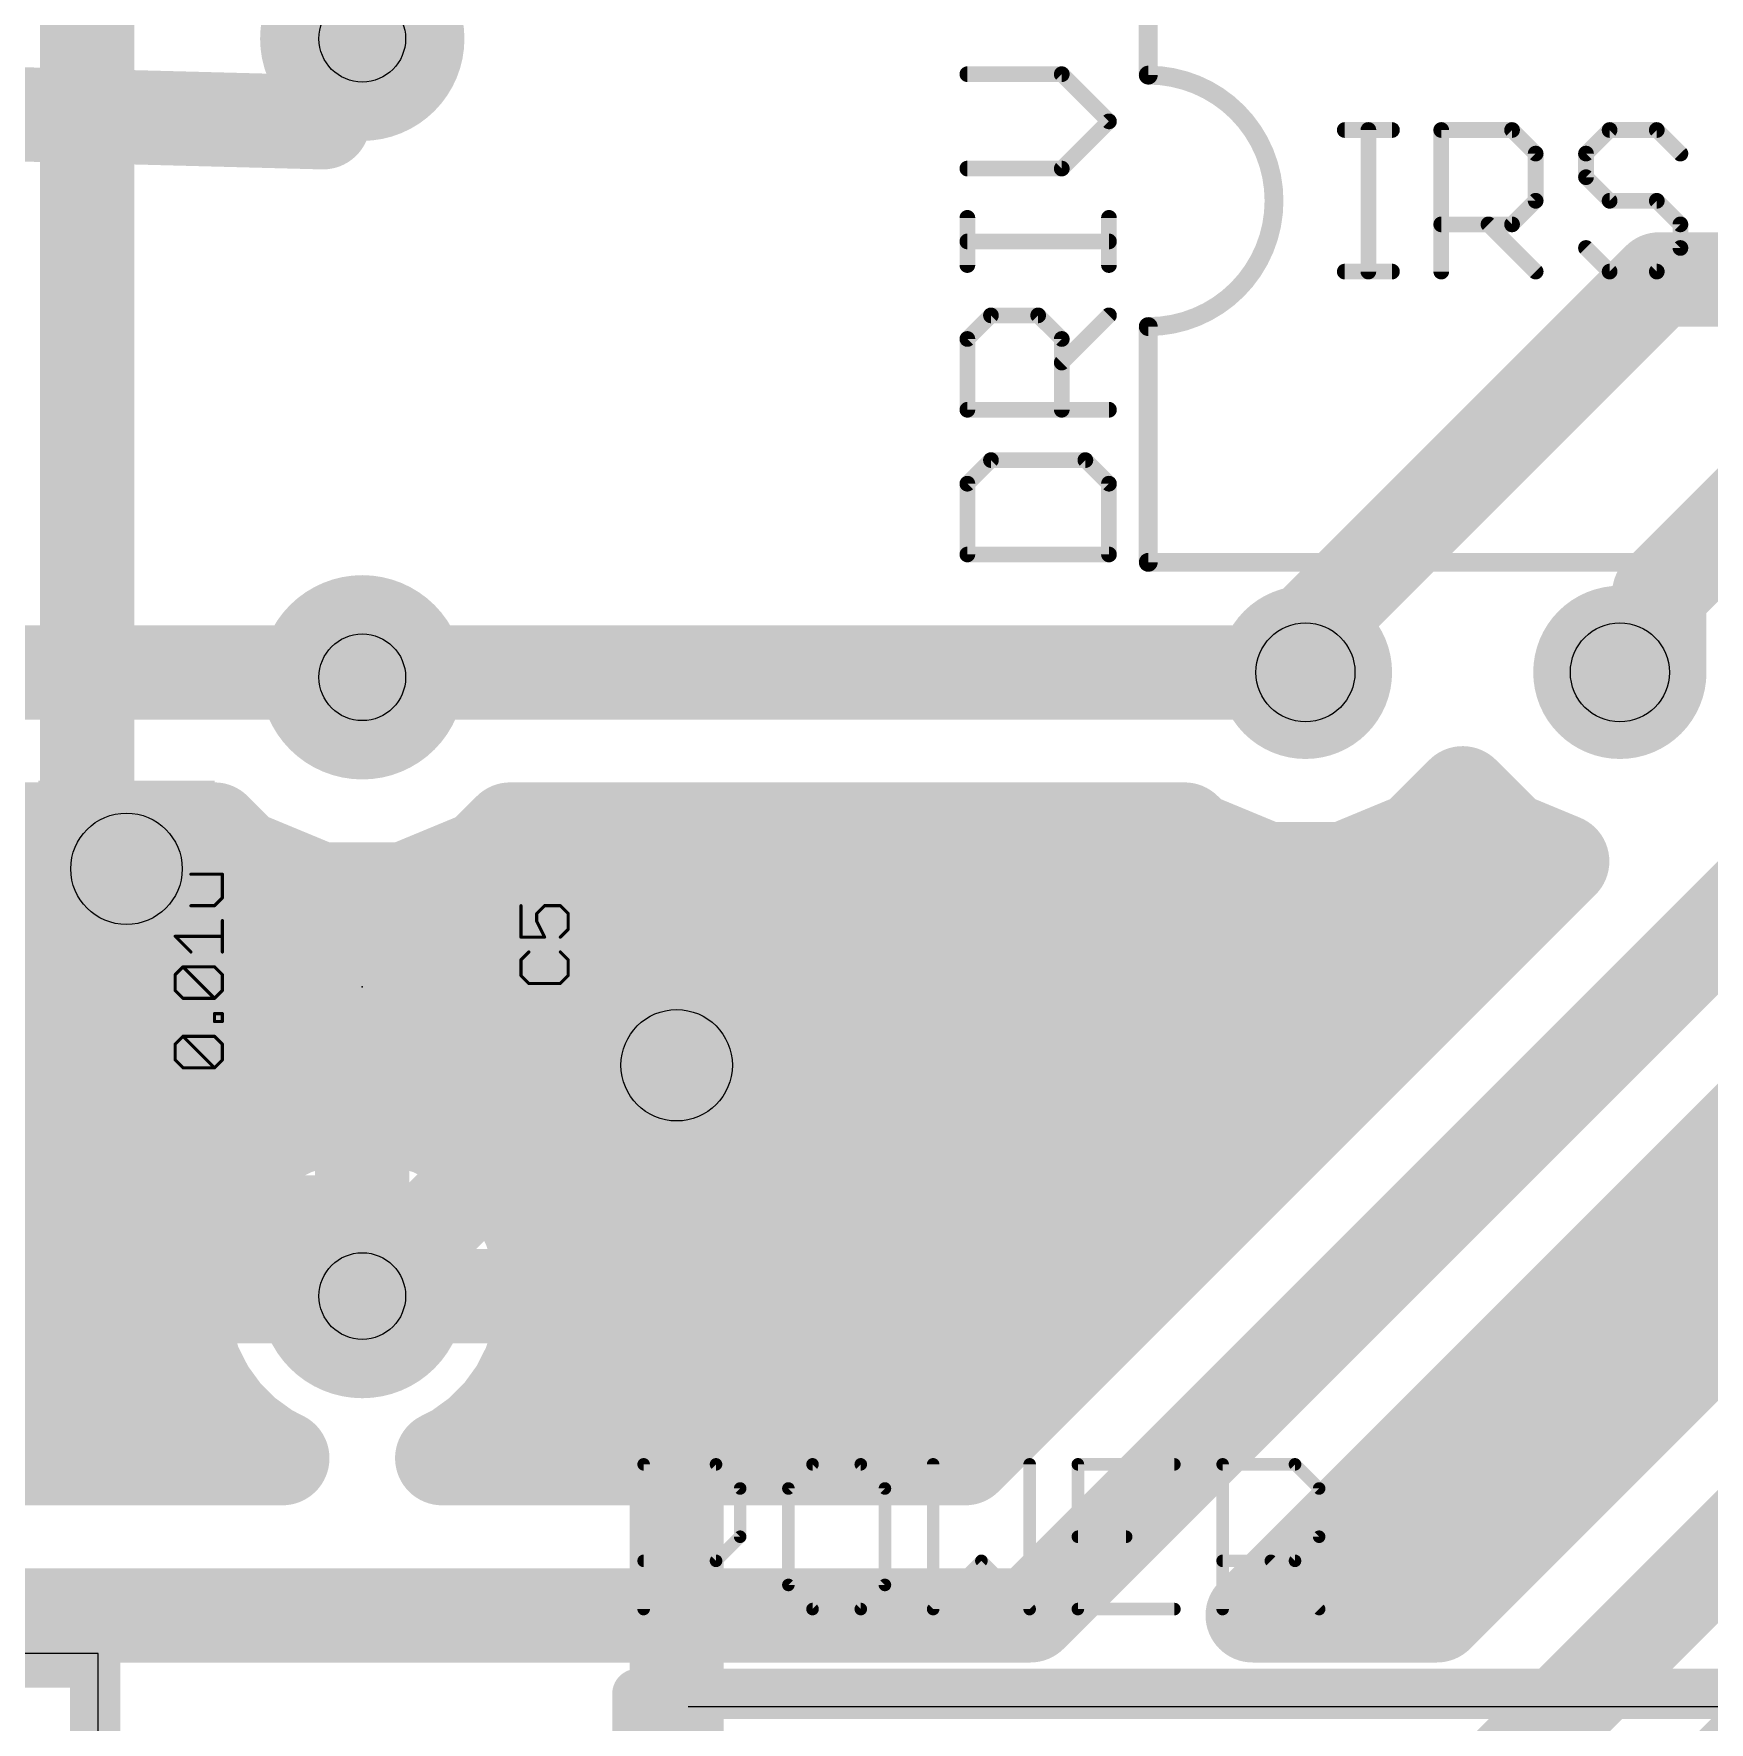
# Model space of a CAD drawing. Extents: x 0 to 88.9, y -10.5 to 54.6.
# Drawn here: x 45.29 to 58.82, y 11.2 to 24.85 of the extents above; entities that cross this region are included whole.
import ezdxf

# ---------------------------------------------------------------- set-up
doc = ezdxf.new("R2010")
doc.units = 0
for name, color, linetype in [('1', 22, 'CONTINUOUS'), ('16', 175, 'CONTINUOUS'), ('17', 82, 'CONTINUOUS'), ('18', 82, 'CONTINUOUS'), ('21', 253, 'CONTINUOUS'), ('23', 7, 'CONTINUOUS'), ('25', 253, 'CONTINUOUS'), ('27', 253, 'CONTINUOUS'), ('44', 253, 'CONTINUOUS')]:
    doc.layers.add(name, color=color, linetype=linetype)

# ---------------------------------------------------------------- blocks, each defined once
blk = doc.blocks.new('ROUNDP')
at = {"const_width": 0.5}
blk.add_lwpolyline([(0, -0.25, 1), (0, 0.25, 1), (0, -0.25)], format="xyb", dxfattribs=at)
blk = doc.blocks.new('SQUAREV')
blk.add_solid([(-0.5, -0.5), (0.5, -0.5), (-0.5, 0.5), (0.5, 0.5)])

msp = doc.modelspace()

# ---------------------------------------------------------------- linework, layer by layer
at = {"layer": '1', "const_width": 0.762}
for points in [[(45.72, 25.7175), (45.72, 18.415)], [(45.72, 18.415), (46.0375, 18.0975)], [(50.4825, 8.5725), (50.4825, 16.51)]]:
    msp.add_lwpolyline(points, dxfattribs=at)
at = {"layer": '1', "const_width": 0.381}
for points in [[(45.8547, 18.5497, 1), (45.5853, 18.2803)], [(45.5295, 18.415, 1), (45.9105, 18.415)], [(45.9028, 17.9628, 1), (46.1722, 18.2322)], [(50.673, 16.51, 1), (50.292, 16.51)]]:
    msp.add_lwpolyline(points, format="xyb", dxfattribs=at)
at = {"layer": '16', "const_width": 0.762}
for points in [[(47.625, 24.13), (47.9425, 24.805)], [(47.625, 24.13), (35.56, 24.4475)], [(55.245, 19.685), (58.42, 22.86)], [(58.42, 22.86), (64.77, 22.86)], [(59.69, 21.59), (58.42, 20.32)], [(58.42, 20.32), (58.42, 19.685)], [(44.45, 19.685), (47.625, 19.685)], [(47.625, 19.685), (47.9425, 19.645)], [(48.26, 19.685), (47.9425, 19.645)], [(48.26, 19.685), (55.245, 19.685)], [(55.245, 19.685), (55.5625, 19.685)], [(58.42, 19.685), (58.1025, 19.685)], [(53.34, 12.065), (60.325, 19.05)], [(57.15, 10.795), (65.405, 19.05)], [(56.4626, 18.3379), (56.8325, 18.7078)], [(56.8325, 18.7078), (57.2024, 18.3379)], [(44.5744, 18.415), (46.7478, 18.415)], [(46.7478, 18.415), (46.9713, 18.1915)], [(48.9137, 18.1915), (49.1372, 18.415)], [(49.1372, 18.415), (54.5853, 18.415)], [(54.5853, 18.415), (54.6624, 18.3379)], [(54.6624, 18.3379), (55.2464, 18.096)], [(55.8786, 18.096), (56.4626, 18.3379)], [(62.932, 18.373), (56.6239, 12.065)], [(57.2024, 18.3379), (57.6369, 18.1579)], [(58.2266, 10.0756), (66.4817, 18.3306)], [(41.2877, 18.288), (46.8748, 18.288)], [(46.9713, 18.1915), (47.6015, 17.9305)], [(48.2835, 17.9305), (48.9137, 18.1915)], [(49.0102, 18.288), (54.7829, 18.288)], [(55.136, 12.065), (61.3145, 18.2434)], [(56.3421, 18.288), (57.3229, 18.288)], [(45.72, 18.0975), (44.6088, 16.9863)], [(46.0375, 18.0975), (45.72, 18.0975)], [(57.6369, 18.1579), (52.8139, 13.335)], [(55.2464, 18.096), (55.8786, 18.096)], [(47.6015, 17.9305), (48.2835, 17.9305)], [(41.2877, 17.526), (57.005, 17.526)], [(46.355, 15.24), (44.6088, 16.9863)], [(41.2347, 16.764), (56.243, 16.764)], [(49.8075, 16.51), (47.9425, 14.645)], [(50.4825, 16.51), (49.8075, 16.51)], [(39.37, 16.002), (47.3926, 16.002)], [(47.3819, 15.9985), (47.177, 15.8941)], [(47.6005, 16.0695), (47.3819, 15.9985)], [(47.8276, 16.1055), (47.6005, 16.0695)], [(47.9425, 16.1055), (47.8276, 16.1055)], [(48.0574, 16.1055), (47.9425, 16.1055)], [(47.9425, 16.1055), (47.9425, 14.645)], [(47.9425, 14.645), (47.9425, 16.1055)], [(47.9425, 16.002), (47.9425, 16.002)], [(48.2845, 16.0695), (48.0574, 16.1055)], [(48.5031, 15.9985), (48.2845, 16.0695)], [(48.4924, 16.002), (55.481, 16.002)], [(48.708, 15.8941), (48.5031, 15.9985)], [(59.073, 16.002), (60.561, 16.002)], [(47.177, 15.8941), (46.991, 15.759)], [(48.894, 15.759), (48.708, 15.8941)], [(46.991, 15.759), (46.8285, 15.5965)], [(49.0565, 15.5965), (48.894, 15.759)], [(46.8285, 15.5965), (46.6934, 15.4105)], [(49.1916, 15.4105), (49.0565, 15.5965)], [(46.6934, 15.4105), (46.589, 15.2056)], [(49.296, 15.2056), (49.1916, 15.4105)], [(39.6735, 15.24), (46.6065, 15.24)], [(47.625, 15.24), (46.355, 15.24)], [(46.589, 15.2056), (46.518, 14.987)], [(47.625, 15.24), (47.9425, 14.645)], [(47.9425, 15.24), (47.9425, 15.24)], [(49.2785, 15.24), (54.719, 15.24)], [(49.367, 14.987), (49.296, 15.2056)], [(58.311, 15.24), (59.799, 15.24)], [(46.518, 14.987), (46.482, 14.7599)], [(49.403, 14.7599), (49.367, 14.987)], [(46.482, 14.7599), (46.482, 14.645)], [(46.482, 14.645), (47.9425, 14.645)], [(47.9425, 14.645), (46.482, 14.645)], [(46.482, 14.645), (46.482, 14.5301)], [(49.403, 14.645), (47.9425, 14.645)], [(47.9425, 14.645), (47.9425, 14.645)], [(47.9425, 14.645), (49.403, 14.645)], [(47.9425, 14.645), (47.9425, 14.645)], [(47.9425, 14.645), (47.9425, 14.645)], [(49.403, 14.645), (49.403, 14.7599)], [(49.403, 14.5301), (49.403, 14.645)], [(46.482, 14.5301), (46.518, 14.303)], [(49.367, 14.303), (49.403, 14.5301)], [(39.7002, 14.478), (46.4902, 14.478)], [(49.3948, 14.478), (53.957, 14.478)], [(57.549, 14.478), (59.037, 14.478)], [(46.518, 14.303), (46.589, 14.0844)], [(49.296, 14.0844), (49.367, 14.303)], [(46.589, 14.0844), (46.6934, 13.8795)], [(49.1916, 13.8795), (49.296, 14.0844)], [(46.6934, 13.8795), (46.8285, 13.6935)], [(49.0565, 13.6935), (49.1916, 13.8795)], [(39.7002, 13.716), (46.8122, 13.716)], [(46.8285, 13.6935), (46.991, 13.531)], [(48.894, 13.531), (49.0565, 13.6935)], [(49.0728, 13.716), (53.195, 13.716)], [(56.787, 13.716), (58.275, 13.716)], [(46.991, 13.531), (47.177, 13.3959)], [(48.708, 13.3959), (48.894, 13.531)], [(47.2965, 13.335), (39.6735, 13.335)], [(47.177, 13.3959), (47.2965, 13.335)], [(48.5885, 13.335), (48.708, 13.3959)], [(52.8139, 13.335), (48.5885, 13.335)], [(56.025, 12.954), (57.513, 12.954)], [(55.263, 12.192), (56.751, 12.192)], [(29.845, 12.065), (53.34, 12.065)], [(56.6239, 12.065), (55.136, 12.065)]]:
    msp.add_lwpolyline(points, dxfattribs=at)
at = {"layer": '16', "const_width": 0.381}
for points in [[(48.1149, 24.7239, 1), (47.7701, 24.8861)], [(47.62, 23.9396, 1), (47.63, 24.3204)], [(47.4526, 24.2111, 1), (47.7974, 24.0489)], [(58.42, 23.0505, 1), (58.42, 22.6695)], [(58.5547, 22.7253, 1), (58.2853, 22.9947)], [(58.6105, 20.32, 1), (58.2295, 20.32)], [(58.2853, 20.4547, 1), (58.5547, 20.1853)], [(47.6488, 19.874, 1), (47.6012, 19.496)], [(47.625, 19.4945, 1), (47.625, 19.8755)], [(48.26, 19.8755, 1), (48.26, 19.4945)], [(48.2838, 19.496, 1), (48.2362, 19.874)], [(55.245, 19.8755, 1), (55.245, 19.4945)], [(55.245, 19.4945, 1), (55.245, 19.8755)], [(55.5625, 19.4945, 1), (55.5625, 19.8755)], [(58.1025, 19.8755, 1), (58.1025, 19.4945)], [(58.42, 19.4945, 1), (58.42, 19.8755)], [(47.9187, 19.834, 1), (47.9663, 19.456)], [(47.9187, 19.456, 1), (47.9663, 19.834)], [(55.1103, 19.8197, 1), (55.3797, 19.5503)], [(58.2295, 19.685, 1), (58.6105, 19.685)], [(56.9672, 18.8425, 1), (56.6978, 18.5731)], [(56.9672, 18.5731, 1), (56.6978, 18.8425)], [(46.8825, 18.5497, 1), (46.6131, 18.2803)], [(46.7478, 18.2245, 1), (46.7478, 18.6055)], [(49.1372, 18.6055, 1), (49.1372, 18.2245)], [(49.2719, 18.2803, 1), (49.0025, 18.5497)], [(54.72, 18.5497, 1), (54.4506, 18.2803)], [(54.7353, 18.5139, 1), (54.5895, 18.1619)], [(54.5853, 18.2245, 1), (54.5853, 18.6055)], [(56.5355, 18.1619, 1), (56.3897, 18.5139)], [(57.2753, 18.5139, 1), (57.1295, 18.1619)], [(47.0442, 18.3675, 1), (46.8984, 18.0155)], [(46.8748, 18.0975, 1), (46.8748, 18.4785)], [(49.0102, 18.4785, 1), (49.0102, 18.0975)], [(48.9866, 18.0155, 1), (48.8408, 18.3675)], [(54.5277, 18.2032, 1), (54.7971, 18.4726)], [(54.7829, 18.0975, 1), (54.7829, 18.4785)], [(56.3421, 18.4785, 1), (56.3421, 18.0975)], [(56.3279, 18.4726, 1), (56.5973, 18.2032)], [(57.0677, 18.2032, 1), (57.3371, 18.4726)], [(57.3229, 18.0975, 1), (57.3229, 18.4785)], [(45.72, 18.288, 1), (45.72, 17.907)], [(45.8547, 17.9628, 1), (45.5853, 18.2322)], [(46.0375, 17.907, 1), (46.0375, 18.288)], [(46.8366, 18.0568, 1), (47.106, 18.3262)], [(48.779, 18.3262, 1), (49.0484, 18.0568)], [(55.2464, 18.2865, 1), (55.2464, 17.9055)], [(55.1735, 17.92, 1), (55.3193, 18.272)], [(55.8057, 18.272, 1), (55.9515, 17.92)], [(55.8786, 17.9055, 1), (55.8786, 18.2865)], [(57.7716, 18.0232, 1), (57.5022, 18.2926)], [(57.564, 17.9819, 1), (57.7098, 18.3339)], [(47.6015, 18.121, 1), (47.6015, 17.74)], [(47.5286, 17.7545, 1), (47.6744, 18.1065)], [(48.2106, 18.1065, 1), (48.3564, 17.7545)], [(48.2835, 17.74, 1), (48.2835, 18.121)], [(57.005, 17.3355, 1), (57.005, 17.7165)], [(56.243, 16.5735, 1), (56.243, 16.9545)], [(49.8075, 16.7005, 1), (49.8075, 16.3195)], [(49.9422, 16.3753, 1), (49.6728, 16.6447)], [(50.4825, 16.3195, 1), (50.4825, 16.7005)], [(47.4683, 15.8288, 1), (47.2954, 16.1682)], [(47.3926, 15.8115, 1), (47.3926, 16.1925)], [(47.5707, 16.2577, 1), (47.6303, 15.8814)], [(47.6594, 15.8884, 1), (47.5416, 16.2507)], [(47.8276, 16.296, 1), (47.8276, 15.915)], [(47.9425, 16.296, 1), (47.9425, 15.915)], [(48.133, 16.1055, 1), (47.752, 16.1055)], [(48.133, 16.1055, 1), (47.752, 16.1055)], [(47.9425, 16.1925, 1), (47.9425, 15.8115)], [(47.8574, 15.9173, 1), (47.7978, 16.2937)], [(48.0872, 16.2937, 1), (48.0276, 15.9173)], [(47.9425, 15.915, 1), (47.9425, 16.296)], [(47.9425, 15.8115, 1), (47.9425, 16.1925)], [(48.0574, 15.915, 1), (48.0574, 16.296)], [(48.3434, 16.2507, 1), (48.2256, 15.8884)], [(48.2547, 15.8814, 1), (48.3143, 16.2577)], [(48.4924, 16.1925, 1), (48.4924, 15.8115)], [(48.5896, 16.1682, 1), (48.4167, 15.8288)], [(55.481, 15.8115, 1), (55.481, 16.1925)], [(59.073, 16.1925, 1), (59.073, 15.8115)], [(47.0905, 16.0639, 1), (47.2635, 15.7244)], [(47.289, 15.74, 1), (47.0651, 16.0482)], [(47.323, 16.1797, 1), (47.4407, 15.8173)], [(48.4443, 15.8173, 1), (48.562, 16.1797)], [(48.8199, 16.0482, 1), (48.596, 15.74)], [(48.6215, 15.7244, 1), (48.7945, 16.0639)], [(46.8791, 15.9131, 1), (47.103, 15.6049)], [(47.1258, 15.6243, 1), (46.8563, 15.8937)], [(49.0287, 15.8937, 1), (48.7592, 15.6243)], [(48.782, 15.6049, 1), (49.0059, 15.9131)], [(46.9826, 15.4845, 1), (46.6744, 15.7084)], [(49.2106, 15.7084, 1), (48.9024, 15.4845)], [(46.6938, 15.7312, 1), (46.9632, 15.4617)], [(48.9218, 15.4617, 1), (49.1912, 15.7312)], [(46.5393, 15.5224, 1), (46.8475, 15.2985)], [(46.8631, 15.324, 1), (46.5236, 15.497)], [(49.3614, 15.497, 1), (49.0219, 15.324)], [(49.0375, 15.2985, 1), (49.3457, 15.5224)], [(46.355, 15.4305, 1), (46.355, 15.0495)], [(46.2203, 15.1053, 1), (46.4897, 15.3747)], [(46.7702, 15.1468, 1), (46.4078, 15.2645)], [(46.6065, 15.0495, 1), (46.6065, 15.4305)], [(47.7931, 15.3297, 1), (47.4569, 15.1503)], [(47.625, 15.0495, 1), (47.625, 15.4305)], [(47.9425, 15.4305, 1), (47.9425, 15.0495)], [(47.9425, 15.0495, 1), (47.9425, 15.4305)], [(49.2785, 15.4305, 1), (49.2785, 15.0495)], [(49.4772, 15.2645, 1), (49.1148, 15.1468)], [(54.719, 15.0495, 1), (54.719, 15.4305)], [(58.311, 15.4305, 1), (58.311, 15.0495)], [(46.4193, 15.2921, 1), (46.7587, 15.1192)], [(49.1263, 15.1192, 1), (49.4657, 15.2921)], [(46.7061, 14.9572, 1), (46.3298, 15.0168)], [(49.5552, 15.0168, 1), (49.1789, 14.9572)], [(46.3368, 15.0459, 1), (46.6991, 14.9281)], [(49.1859, 14.9281, 1), (49.5482, 15.0459)], [(46.6725, 14.7599, 1), (46.2915, 14.7599)], [(46.482, 14.8355, 1), (46.482, 14.4545)], [(46.482, 14.8355, 1), (46.482, 14.4545)], [(46.6725, 14.645, 1), (46.2915, 14.645)], [(47.9425, 14.8355, 1), (47.9425, 14.4545)], [(48.133, 14.645, 1), (47.752, 14.645)], [(47.9425, 14.8355, 1), (47.9425, 14.4545)], [(47.9425, 14.8355, 1), (47.9425, 14.4545)], [(48.133, 14.645, 1), (47.752, 14.645)], [(47.9425, 14.4545, 1), (47.9425, 14.8355)], [(47.9425, 14.4545, 1), (47.9425, 14.8355)], [(47.9425, 14.4545, 1), (47.9425, 14.8355)], [(49.5935, 14.7599, 1), (49.2125, 14.7599)], [(49.5935, 14.645, 1), (49.2125, 14.645)], [(49.403, 14.4545, 1), (49.403, 14.8355)], [(49.403, 14.4545, 1), (49.403, 14.8355)], [(46.2938, 14.7897, 1), (46.6702, 14.7301)], [(46.6702, 14.5599, 1), (46.2938, 14.5003)], [(47.8078, 14.7797, 1), (48.0772, 14.5103)], [(47.7744, 14.5553, 1), (48.1106, 14.7347)], [(49.2148, 14.7301, 1), (49.5912, 14.7897)], [(49.5912, 14.5003, 1), (49.2148, 14.5599)], [(46.2915, 14.645, 1), (46.6725, 14.645)], [(46.4902, 14.2875, 1), (46.4902, 14.6685)], [(47.752, 14.645, 1), (48.133, 14.645)], [(47.752, 14.645, 1), (48.133, 14.645)], [(47.752, 14.645, 1), (48.133, 14.645)], [(47.752, 14.645, 1), (48.133, 14.645)], [(49.3948, 14.6685, 1), (49.3948, 14.2875)], [(49.2125, 14.645, 1), (49.5935, 14.645)], [(53.957, 14.2875, 1), (53.957, 14.6685)], [(57.549, 14.6685, 1), (57.549, 14.2875)], [(46.2915, 14.5301, 1), (46.6725, 14.5301)], [(46.6991, 14.3619, 1), (46.3368, 14.2441)], [(49.5482, 14.2441, 1), (49.1859, 14.3619)], [(49.2125, 14.5301, 1), (49.5935, 14.5301)], [(46.3298, 14.2732, 1), (46.7061, 14.3328)], [(46.7587, 14.1708, 1), (46.4193, 13.9979)], [(49.4657, 13.9979, 1), (49.1263, 14.1708)], [(49.1789, 14.3328, 1), (49.5552, 14.2732)], [(46.4078, 14.0255, 1), (46.7702, 14.1432)], [(49.1148, 14.1432, 1), (49.4772, 14.0255)], [(46.8475, 13.9915, 1), (46.5393, 13.7676)], [(49.3457, 13.7676, 1), (49.0375, 13.9915)], [(46.5236, 13.793, 1), (46.8631, 13.966)], [(46.9632, 13.8283, 1), (46.6938, 13.5588)], [(46.8122, 13.5255, 1), (46.8122, 13.9065)], [(49.0728, 13.9065, 1), (49.0728, 13.5255)], [(49.1912, 13.5588, 1), (48.9218, 13.8283)], [(49.0219, 13.966, 1), (49.3614, 13.793)], [(53.195, 13.5255, 1), (53.195, 13.9065)], [(56.787, 13.9065, 1), (56.787, 13.5255)], [(58.275, 13.5255, 1), (58.275, 13.9065)], [(46.6744, 13.5816, 1), (46.9826, 13.8055)], [(48.9024, 13.8055, 1), (49.2106, 13.5816)], [(47.103, 13.6851, 1), (46.8791, 13.3769)], [(46.8563, 13.3963, 1), (47.1258, 13.6657)], [(48.7592, 13.6657, 1), (49.0287, 13.3963)], [(49.0059, 13.3769, 1), (48.782, 13.6851)], [(47.2635, 13.5656, 1), (47.0905, 13.2261)], [(47.0651, 13.2418, 1), (47.289, 13.55)], [(47.21, 13.1653, 1), (47.383, 13.5047)], [(47.2965, 13.1445, 1), (47.2965, 13.5255)], [(48.5885, 13.5255, 1), (48.5885, 13.1445)], [(48.502, 13.5047, 1), (48.675, 13.1653)], [(48.596, 13.55, 1), (48.8199, 13.2418)], [(48.7945, 13.2261, 1), (48.6215, 13.5656)], [(52.6792, 13.4697, 1), (52.9487, 13.2003)], [(52.8139, 13.1445, 1), (52.8139, 13.5255)], [(56.025, 13.1445, 1), (56.025, 12.7635)], [(57.513, 12.7635, 1), (57.513, 13.1445)], [(55.263, 12.3825, 1), (55.263, 12.0015)], [(56.751, 12.0015, 1), (56.751, 12.3825)], [(53.34, 11.8745, 1), (53.34, 12.2555)], [(55.136, 12.2555, 1), (55.136, 11.8745)], [(56.6239, 11.8745, 1), (56.6239, 12.2555)], [(53.2053, 12.1997, 1), (53.4747, 11.9303)], [(55.0013, 12.1997, 1), (55.2707, 11.9303)], [(56.4892, 12.1997, 1), (56.7587, 11.9303)]]:
    msp.add_lwpolyline(points, format="xyb", dxfattribs=at)
at = {"layer": '21'}
for p, q in [((45.8083, 11.7576), (29.5683, 11.7576)), ((45.8083, 4.1576), (45.8083, 11.7576)), ((61.7354, 11.325), (50.5754, 11.325))]:
    msp.add_line(p, q, dxfattribs=at)
for points, const_width in [([(54.2925, 26.416), (54.2925, 24.511)], 0.1524), ([(54.2925, 20.574), (54.2925, 22.479)], 0.1524), ([(54.2925, 20.574), (64.4525, 20.574)], 0.1524), ([(48.5775, 17.145), (47.3075, 17.145)], 0.2032), ([(45.7835, 11.684), (29.5275, 11.684)], 0.4064), ([(45.7835, 4.064), (45.7835, 11.684)], 0.4064), ([(61.595, 11.43), (50.165, 11.43)], 0.4064), ([(50.165, 11.43), (50.165, 3.81)], 0.4064)]:
    msp.add_lwpolyline(points, dxfattribs=dict(at, const_width=const_width))
for points, const_width in [([(54.2925, 22.479, 1), (54.2925, 24.511)], 0.1524), ([(54.2925, 24.5491, 1), (54.2925, 24.4729)], 0.0762), ([(54.2544, 24.511, 1), (54.3306, 24.511)], 0.0762), ([(54.3306, 22.479, 1), (54.2544, 22.479)], 0.0762), ([(54.2925, 22.5171, 1), (54.2925, 22.4409)], 0.0762), ([(54.2925, 20.6121, 1), (54.2925, 20.5359)], 0.0762), ([(54.2544, 20.574, 1), (54.3306, 20.574)], 0.0762), ([(47.3075, 17.1958, 1), (47.3075, 17.0942)], 0.1016), ([(48.5775, 17.0942, 1), (48.5775, 17.1958)], 0.1016), ([(45.8851, 11.684, 1), (45.6819, 11.684)], 0.2032), ([(45.7835, 11.5824, 1), (45.7835, 11.7856)], 0.2032), ([(50.165, 11.5316, 1), (50.165, 11.3284)], 0.2032), ([(50.2666, 11.43, 1), (50.0634, 11.43)], 0.2032)]:
    msp.add_lwpolyline(points, format="xyb", dxfattribs=dict(at, const_width=const_width))
at = {"layer": '23'}
msp.add_point((47.9425, 17.145), dxfattribs=at)
at = {"layer": '25'}
for points, const_width in [([(53.5937, 24.5185), (52.831, 24.5185)], 0.127), ([(53.975, 24.1372), (53.5937, 24.5185)], 0.127), ([(53.5937, 23.7559), (53.975, 24.1372)], 0.127), ([(52.831, 23.7559), (53.5937, 23.7559)], 0.127), ([(52.831, 22.9763), (52.831, 23.3576)], 0.127), ([(53.975, 22.9763), (53.975, 23.3576)], 0.127), ([(53.975, 23.167), (52.831, 23.167)], 0.127), ([(52.831, 22.3789), (53.0217, 22.5695)], 0.127), ([(53.0217, 22.5695), (53.403, 22.5695)], 0.127), ([(53.403, 22.5695), (53.5937, 22.3789)], 0.127), ([(53.5937, 22.1882), (53.975, 22.5695)], 0.127), ([(52.831, 21.8069), (52.831, 22.3789)], 0.127), ([(53.5937, 22.3789), (53.5937, 21.8069)], 0.127), ([(53.975, 21.8069), (52.831, 21.8069)], 0.127), ([(53.0217, 21.4002), (52.831, 21.2095)], 0.127), ([(53.7843, 21.4002), (53.0217, 21.4002)], 0.127), ([(53.975, 21.2095), (53.7843, 21.4002)], 0.127), ([(52.831, 21.2095), (52.831, 20.6375)], 0.127), ([(53.975, 20.6375), (53.975, 21.2095)], 0.127), ([(52.831, 20.6375), (53.975, 20.6375)], 0.127), ([(49.2249, 17.7997), (49.2249, 17.5455)], 0.0254), ([(49.352, 17.7362), (49.4155, 17.7997)], 0.0254), ([(49.352, 17.6726), (49.352, 17.7362)], 0.0254), ([(49.4155, 17.7997), (49.5426, 17.7997)], 0.0254), ([(49.5426, 17.7997), (49.6062, 17.7362)], 0.0254), ([(49.6062, 17.7362), (49.6062, 17.609)], 0.0254), ([(49.4155, 17.5455), (49.352, 17.6726)], 0.0254), ([(49.6062, 17.609), (49.5426, 17.5455)], 0.0254), ([(49.2249, 17.5455), (49.4155, 17.5455)], 0.0254), ([(49.2884, 17.4255), (49.2249, 17.3619)], 0.0254), ([(49.2249, 17.3619), (49.2249, 17.2348)], 0.0254), ([(49.6062, 17.3619), (49.5426, 17.4255)], 0.0254), ([(49.6062, 17.2348), (49.6062, 17.3619)], 0.0254), ([(49.2249, 17.2348), (49.2884, 17.1713)], 0.0254), ([(49.5426, 17.1713), (49.6062, 17.2348)], 0.0254), ([(49.2884, 17.1713), (49.5426, 17.1713)], 0.0254), ([(50.2158, 12.1158), (50.2158, 13.2852)], 0.1016), ([(50.2158, 13.2852), (50.8005, 13.2852)], 0.1016), ([(50.8005, 13.2852), (50.9954, 13.0903)], 0.1016), ([(51.5801, 13.2852), (51.3852, 13.0903)], 0.1016), ([(51.9699, 13.2852), (51.5801, 13.2852)], 0.1016), ([(52.1648, 13.0903), (51.9699, 13.2852)], 0.1016), ([(52.5546, 13.2852), (52.5546, 12.1158)], 0.1016), ([(53.3342, 12.1158), (53.3342, 13.2852)], 0.1016), ([(54.5036, 13.2852), (53.724, 13.2852)], 0.1016), ([(53.724, 13.2852), (53.724, 12.1158)], 0.1016), ([(54.8934, 12.1158), (54.8934, 13.2852)], 0.1016), ([(54.8934, 13.2852), (55.4781, 13.2852)], 0.1016), ([(55.4781, 13.2852), (55.673, 13.0903)], 0.1016), ([(50.9954, 13.0903), (50.9954, 12.7005)], 0.1016), ([(51.3852, 13.0903), (51.3852, 12.3107)], 0.1016), ([(52.1648, 12.3107), (52.1648, 13.0903)], 0.1016), ([(55.673, 13.0903), (55.673, 12.7005)], 0.1016), ([(50.9954, 12.7005), (50.8005, 12.5056)], 0.1016), ([(53.724, 12.7005), (54.1138, 12.7005)], 0.1016), ([(55.673, 12.7005), (55.4781, 12.5056)], 0.1016), ([(50.8005, 12.5056), (50.2158, 12.5056)], 0.1016), ([(52.5546, 12.1158), (52.9444, 12.5056)], 0.1016), ([(52.9444, 12.5056), (53.3342, 12.1158)], 0.1016), ([(55.4781, 12.5056), (54.8934, 12.5056)], 0.1016), ([(55.2832, 12.5056), (55.673, 12.1158)], 0.1016), ([(51.3852, 12.3107), (51.5801, 12.1158)], 0.1016), ([(51.9699, 12.1158), (52.1648, 12.3107)], 0.1016), ([(51.5801, 12.1158), (51.9699, 12.1158)], 0.1016), ([(53.724, 12.1158), (54.5036, 12.1158)], 0.1016)]:
    msp.add_lwpolyline(points, dxfattribs=dict(at, const_width=const_width))
for points, const_width in [([(52.831, 24.5503, 1), (52.831, 24.4868)], 0.0635), ([(53.6161, 24.541, 1), (53.5712, 24.4961)], 0.0635), ([(53.5937, 24.4868, 1), (53.5937, 24.5503)], 0.0635), ([(53.9975, 24.1148, 1), (53.9525, 24.1597)], 0.0635), ([(53.9525, 24.1148, 1), (53.9975, 24.1597)], 0.0635), ([(52.831, 23.7876, 1), (52.831, 23.7241)], 0.0635), ([(53.5712, 23.7783, 1), (53.6161, 23.7334)], 0.0635), ([(53.5937, 23.7241, 1), (53.5937, 23.7876)], 0.0635), ([(52.8628, 23.3576, 1), (52.7993, 23.3576)], 0.0635), ([(54.0068, 23.3576, 1), (53.9432, 23.3576)], 0.0635), ([(52.831, 23.1987, 1), (52.831, 23.1352)], 0.0635), ([(53.975, 23.1352, 1), (53.975, 23.1987)], 0.0635), ([(52.7993, 22.9763, 1), (52.8628, 22.9763)], 0.0635), ([(53.9432, 22.9763, 1), (54.0068, 22.9763)], 0.0635), ([(53.0217, 22.6013, 1), (53.0217, 22.5378)], 0.0635), ([(53.0441, 22.5471, 1), (52.9992, 22.592)], 0.0635), ([(53.4255, 22.592, 1), (53.3806, 22.5471)], 0.0635), ([(53.403, 22.5378, 1), (53.403, 22.6013)], 0.0635), ([(53.9975, 22.5471, 1), (53.9525, 22.592)], 0.0635), ([(52.8628, 22.3789, 1), (52.7993, 22.3789)], 0.0635), ([(52.8086, 22.4013, 1), (52.8535, 22.3564)], 0.0635), ([(53.6254, 22.3789, 1), (53.5619, 22.3789)], 0.0635), ([(53.5712, 22.3564, 1), (53.6161, 22.4013)], 0.0635), ([(53.5712, 22.2107, 1), (53.6161, 22.1658)], 0.0635), ([(52.831, 21.8386, 1), (52.831, 21.7751)], 0.0635), ([(52.7993, 21.8069, 1), (52.8628, 21.8069)], 0.0635), ([(53.5619, 21.8069, 1), (53.6254, 21.8069)], 0.0635), ([(53.975, 21.7751, 1), (53.975, 21.8386)], 0.0635), ([(53.0217, 21.4319, 1), (53.0217, 21.3684)], 0.0635), ([(53.0441, 21.3777, 1), (52.9992, 21.4226)], 0.0635), ([(53.8068, 21.4226, 1), (53.7619, 21.3777)], 0.0635), ([(53.7843, 21.3684, 1), (53.7843, 21.4319)], 0.0635), ([(52.8628, 21.2095, 1), (52.7993, 21.2095)], 0.0635), ([(52.8086, 21.2319, 1), (52.8535, 21.187)], 0.0635), ([(54.0068, 21.2095, 1), (53.9432, 21.2095)], 0.0635), ([(53.9525, 21.187, 1), (53.9975, 21.2319)], 0.0635), ([(52.831, 20.6692, 1), (52.831, 20.6058)], 0.0635), ([(52.7993, 20.6375, 1), (52.8628, 20.6375)], 0.0635), ([(53.9432, 20.6375, 1), (54.0068, 20.6375)], 0.0635), ([(53.975, 20.6058, 1), (53.975, 20.6692)], 0.0635), ([(49.2312, 17.7997, 1), (49.2185, 17.7997)], 0.0127), ([(49.3583, 17.7362, 1), (49.3456, 17.7362)], 0.0127), ([(49.3475, 17.7406, 1), (49.3565, 17.7317)], 0.0127), ([(49.4155, 17.8061, 1), (49.4155, 17.7934)], 0.0127), ([(49.42, 17.7952, 1), (49.411, 17.8042)], 0.0127), ([(49.5471, 17.8042, 1), (49.5382, 17.7952)], 0.0127), ([(49.5426, 17.7934, 1), (49.5426, 17.8061)], 0.0127), ([(49.6125, 17.7362, 1), (49.5999, 17.7362)], 0.0127), ([(49.6017, 17.7317, 1), (49.6107, 17.7406)], 0.0127), ([(49.3577, 17.6754, 1), (49.3463, 17.6698)], 0.0127), ([(49.3456, 17.6726, 1), (49.3583, 17.6726)], 0.0127), ([(49.5999, 17.609, 1), (49.6125, 17.609)], 0.0127), ([(49.6107, 17.6046, 1), (49.6017, 17.6135)], 0.0127), ([(49.2249, 17.5518, 1), (49.2249, 17.5391)], 0.0127), ([(49.2185, 17.5455, 1), (49.2312, 17.5455)], 0.0127), ([(49.4099, 17.5427, 1), (49.4212, 17.5483)], 0.0127), ([(49.4155, 17.5391, 1), (49.4155, 17.5518)], 0.0127), ([(49.5382, 17.55, 1), (49.5471, 17.541)], 0.0127), ([(49.2312, 17.3619, 1), (49.2185, 17.3619)], 0.0127), ([(49.2204, 17.3664, 1), (49.2294, 17.3575)], 0.0127), ([(49.2929, 17.421, 1), (49.2839, 17.43)], 0.0127), ([(49.5471, 17.43, 1), (49.5382, 17.421)], 0.0127), ([(49.6125, 17.3619, 1), (49.5999, 17.3619)], 0.0127), ([(49.6017, 17.3575, 1), (49.6107, 17.3664)], 0.0127), ([(49.2294, 17.2393, 1), (49.2204, 17.2303)], 0.0127), ([(49.2185, 17.2348, 1), (49.2312, 17.2348)], 0.0127), ([(49.5999, 17.2348, 1), (49.6125, 17.2348)], 0.0127), ([(49.6107, 17.2303, 1), (49.6017, 17.2393)], 0.0127), ([(49.2884, 17.1776, 1), (49.2884, 17.1649)], 0.0127), ([(49.2839, 17.1668, 1), (49.2929, 17.1758)], 0.0127), ([(49.5382, 17.1758, 1), (49.5471, 17.1668)], 0.0127), ([(49.5426, 17.1649, 1), (49.5426, 17.1776)], 0.0127), ([(50.2412, 13.2852, 1), (50.1904, 13.2852)], 0.0508), ([(50.2158, 13.3106, 1), (50.2158, 13.2598)], 0.0508), ([(50.8185, 13.3032, 1), (50.7825, 13.2672)], 0.0508), ([(50.8005, 13.2598, 1), (50.8005, 13.3106)], 0.0508), ([(51.5801, 13.3106, 1), (51.5801, 13.2598)], 0.0508), ([(51.5981, 13.2672, 1), (51.5621, 13.3032)], 0.0508), ([(51.9879, 13.3032, 1), (51.9519, 13.2672)], 0.0508), ([(51.9699, 13.2598, 1), (51.9699, 13.3106)], 0.0508), ([(52.58, 13.2852, 1), (52.5292, 13.2852)], 0.0508), ([(53.3596, 13.2852, 1), (53.3088, 13.2852)], 0.0508), ([(53.724, 13.3106, 1), (53.724, 13.2598)], 0.0508), ([(53.7494, 13.2852, 1), (53.6986, 13.2852)], 0.0508), ([(54.5036, 13.2598, 1), (54.5036, 13.3106)], 0.0508), ([(54.9188, 13.2852, 1), (54.868, 13.2852)], 0.0508), ([(54.8934, 13.3106, 1), (54.8934, 13.2598)], 0.0508), ([(55.496, 13.3032, 1), (55.4601, 13.2672)], 0.0508), ([(55.4781, 13.2598, 1), (55.4781, 13.3106)], 0.0508), ([(51.0208, 13.0903, 1), (50.97, 13.0903)], 0.0508), ([(50.9774, 13.0723, 1), (51.0134, 13.1083)], 0.0508), ([(51.3672, 13.1083, 1), (51.4032, 13.0723)], 0.0508), ([(51.4106, 13.0903, 1), (51.3598, 13.0903)], 0.0508), ([(52.1902, 13.0903, 1), (52.1394, 13.0903)], 0.0508), ([(52.1468, 13.0723, 1), (52.1828, 13.1083)], 0.0508), ([(55.6984, 13.0903, 1), (55.6476, 13.0903)], 0.0508), ([(55.655, 13.0723, 1), (55.6909, 13.1083)], 0.0508), ([(50.97, 12.7005, 1), (51.0208, 12.7005)], 0.0508), ([(51.0134, 12.6825, 1), (50.9774, 12.7185)], 0.0508), ([(53.724, 12.7259, 1), (53.724, 12.6751)], 0.0508), ([(54.1138, 12.6751, 1), (54.1138, 12.7259)], 0.0508), ([(55.6476, 12.7005, 1), (55.6984, 12.7005)], 0.0508), ([(55.6909, 12.6825, 1), (55.655, 12.7185)], 0.0508), ([(50.2158, 12.531, 1), (50.2158, 12.4802)], 0.0508), ([(50.8005, 12.4802, 1), (50.8005, 12.531)], 0.0508), ([(52.9624, 12.5236, 1), (52.9264, 12.4876)], 0.0508), ([(52.9624, 12.4876, 1), (52.9264, 12.5236)], 0.0508), ([(54.8934, 12.531, 1), (54.8934, 12.4802)], 0.0508), ([(55.3011, 12.5236, 1), (55.2652, 12.4876)], 0.0508), ([(55.4781, 12.4802, 1), (55.4781, 12.531)], 0.0508), ([(50.7825, 12.5236, 1), (50.8185, 12.4876)], 0.0508), ([(55.4601, 12.5236, 1), (55.496, 12.4876)], 0.0508), ([(51.4032, 12.3287, 1), (51.3672, 12.2927)], 0.0508), ([(51.3598, 12.3107, 1), (51.4106, 12.3107)], 0.0508), ([(52.1394, 12.3107, 1), (52.1902, 12.3107)], 0.0508), ([(52.1828, 12.2927, 1), (52.1468, 12.3287)], 0.0508), ([(51.5801, 12.1412, 1), (51.5801, 12.0904)], 0.0508), ([(51.5621, 12.0978, 1), (51.5981, 12.1338)], 0.0508), ([(51.9519, 12.1338, 1), (51.9879, 12.0978)], 0.0508), ([(51.9699, 12.0904, 1), (51.9699, 12.1412)], 0.0508), ([(52.5366, 12.1338, 1), (52.5726, 12.0978)], 0.0508), ([(53.3162, 12.0978, 1), (53.3522, 12.1338)], 0.0508), ([(53.724, 12.1412, 1), (53.724, 12.0904)], 0.0508), ([(54.5036, 12.0904, 1), (54.5036, 12.1412)], 0.0508), ([(55.655, 12.0978, 1), (55.6909, 12.1338)], 0.0508), ([(50.1904, 12.1158, 1), (50.2412, 12.1158)], 0.0508), ([(52.5292, 12.1158, 1), (52.58, 12.1158)], 0.0508), ([(53.3088, 12.1158, 1), (53.3596, 12.1158)], 0.0508), ([(53.6986, 12.1158, 1), (53.7494, 12.1158)], 0.0508), ([(54.868, 12.1158, 1), (54.9188, 12.1158)], 0.0508)]:
    msp.add_lwpolyline(points, format="xyb", dxfattribs=dict(at, const_width=const_width))
at = {"layer": '27'}
for points, const_width in [([(55.88, 24.0675), (56.2613, 24.0675)], 0.127), ([(56.0707, 22.9235), (56.0707, 24.0675)], 0.127), ([(56.6596, 22.9235), (56.6596, 24.0675)], 0.127), ([(56.6596, 24.0675), (57.2316, 24.0675)], 0.127), ([(57.2316, 24.0675), (57.4222, 23.8768)], 0.127), ([(58.0197, 24.0675), (57.829, 23.8768)], 0.127), ([(58.401, 24.0675), (58.0197, 24.0675)], 0.127), ([(58.5916, 23.8768), (58.401, 24.0675)], 0.127), ([(57.4222, 23.8768), (57.4222, 23.4955)], 0.127), ([(57.829, 23.8768), (57.829, 23.6862)], 0.127), ([(57.829, 23.6862), (58.0197, 23.4955)], 0.127), ([(57.4222, 23.4955), (57.2316, 23.3048)], 0.127), ([(58.0197, 23.4955), (58.401, 23.4955)], 0.127), ([(58.401, 23.4955), (58.5916, 23.3048)], 0.127), ([(57.2316, 23.3048), (56.6596, 23.3048)], 0.127), ([(57.0409, 23.3048), (57.4222, 22.9235)], 0.127), ([(58.5916, 23.3048), (58.5916, 23.1142)], 0.127), ([(58.0197, 22.9235), (57.829, 23.1142)], 0.127), ([(58.5916, 23.1142), (58.401, 22.9235)], 0.127), ([(55.88, 22.9235), (56.2613, 22.9235)], 0.127), ([(58.401, 22.9235), (58.0197, 22.9235)], 0.127), ([(46.8122, 18.0537), (46.558, 18.0537)], 0.0254), ([(46.8122, 17.863), (46.8122, 18.0537)], 0.0254), ([(46.7486, 17.7995), (46.8122, 17.863)], 0.0254), ([(46.558, 17.7995), (46.7486, 17.7995)], 0.0254), ([(46.8122, 17.4253), (46.8122, 17.6795)], 0.0254), ([(46.558, 17.4253), (46.4309, 17.5524)], 0.0254), ([(46.4309, 17.5524), (46.8122, 17.5524)], 0.0254), ([(46.4309, 17.2417), (46.4944, 17.3053)], 0.0254), ([(46.4309, 17.1146), (46.4309, 17.2417)], 0.0254), ([(46.4944, 17.3053), (46.7486, 17.3053)], 0.0254), ([(46.7486, 17.0511), (46.4944, 17.3053)], 0.0254), ([(46.7486, 17.3053), (46.8122, 17.2417)], 0.0254), ([(46.8122, 17.2417), (46.8122, 17.1146)], 0.0254), ([(46.4944, 17.0511), (46.4309, 17.1146)], 0.0254), ([(46.7486, 17.0511), (46.4944, 17.0511)], 0.0254), ([(46.8122, 17.1146), (46.7486, 17.0511)], 0.0254), ([(46.7486, 16.864), (46.7486, 16.9275)], 0.0254), ([(46.7486, 16.9275), (46.8122, 16.9275)], 0.0254), ([(46.8122, 16.9275), (46.8122, 16.864)], 0.0254), ([(46.8122, 16.864), (46.7486, 16.864)], 0.0254), ([(46.4309, 16.6804), (46.4944, 16.744)], 0.0254), ([(46.4309, 16.5533), (46.4309, 16.6804)], 0.0254), ([(46.4944, 16.744), (46.7486, 16.744)], 0.0254), ([(46.7486, 16.4898), (46.4944, 16.744)], 0.0254), ([(46.7486, 16.744), (46.8122, 16.6804)], 0.0254), ([(46.8122, 16.6804), (46.8122, 16.5533)], 0.0254), ([(46.4944, 16.4898), (46.4309, 16.5533)], 0.0254), ([(46.8122, 16.5533), (46.7486, 16.4898)], 0.0254), ([(46.7486, 16.4898), (46.4944, 16.4898)], 0.0254)]:
    msp.add_lwpolyline(points, dxfattribs=dict(at, const_width=const_width))
for points, const_width in [([(55.88, 24.0992, 1), (55.88, 24.0357)], 0.0635), ([(56.1024, 24.0675, 1), (56.0389, 24.0675)], 0.0635), ([(56.2613, 24.0357, 1), (56.2613, 24.0992)], 0.0635), ([(56.6913, 24.0675, 1), (56.6278, 24.0675)], 0.0635), ([(56.6596, 24.0992, 1), (56.6596, 24.0357)], 0.0635), ([(57.254, 24.0899, 1), (57.2091, 24.045)], 0.0635), ([(57.2316, 24.0357, 1), (57.2316, 24.0992)], 0.0635), ([(58.0197, 24.0992, 1), (58.0197, 24.0357)], 0.0635), ([(58.0421, 24.045, 1), (57.9972, 24.0899)], 0.0635), ([(58.4234, 24.0899, 1), (58.3785, 24.045)], 0.0635), ([(58.401, 24.0357, 1), (58.401, 24.0992)], 0.0635), ([(57.454, 23.8768, 1), (57.3905, 23.8768)], 0.0635), ([(57.3998, 23.8544, 1), (57.4447, 23.8993)], 0.0635), ([(57.8607, 23.8768, 1), (57.7972, 23.8768)], 0.0635), ([(57.8065, 23.8993, 1), (57.8514, 23.8544)], 0.0635), ([(58.5692, 23.8544, 1), (58.6141, 23.8993)], 0.0635), ([(57.8514, 23.7086, 1), (57.8065, 23.6637)], 0.0635), ([(57.7972, 23.6862, 1), (57.8607, 23.6862)], 0.0635), ([(57.3905, 23.4955, 1), (57.454, 23.4955)], 0.0635), ([(57.4447, 23.473, 1), (57.3998, 23.5179)], 0.0635), ([(58.0197, 23.5272, 1), (58.0197, 23.4637)], 0.0635), ([(57.9972, 23.473, 1), (58.0421, 23.5179)], 0.0635), ([(58.4234, 23.5179, 1), (58.3785, 23.473)], 0.0635), ([(58.401, 23.4637, 1), (58.401, 23.5272)], 0.0635), ([(56.6596, 23.3366, 1), (56.6596, 23.2731)], 0.0635), ([(57.0634, 23.3273, 1), (57.0185, 23.2824)], 0.0635), ([(57.2091, 23.3273, 1), (57.254, 23.2824)], 0.0635), ([(57.2316, 23.2731, 1), (57.2316, 23.3366)], 0.0635), ([(58.6234, 23.3048, 1), (58.5599, 23.3048)], 0.0635), ([(58.5692, 23.2824, 1), (58.6141, 23.3273)], 0.0635), ([(57.8514, 23.1366, 1), (57.8065, 23.0917)], 0.0635), ([(58.5599, 23.1142, 1), (58.6234, 23.1142)], 0.0635), ([(58.6141, 23.0917, 1), (58.5692, 23.1366)], 0.0635), ([(55.88, 22.9552, 1), (55.88, 22.8918)], 0.0635), ([(56.0389, 22.9235, 1), (56.1024, 22.9235)], 0.0635), ([(56.2613, 22.8918, 1), (56.2613, 22.9552)], 0.0635), ([(56.6278, 22.9235, 1), (56.6913, 22.9235)], 0.0635), ([(57.3998, 22.901, 1), (57.4447, 22.946)], 0.0635), ([(58.0197, 22.9552, 1), (58.0197, 22.8918)], 0.0635), ([(57.9972, 22.901, 1), (58.0421, 22.946)], 0.0635), ([(58.3785, 22.946, 1), (58.4234, 22.901)], 0.0635), ([(58.401, 22.8918, 1), (58.401, 22.9552)], 0.0635), ([(46.558, 18.0601, 1), (46.558, 18.0474)], 0.0127), ([(46.8186, 18.0537, 1), (46.8059, 18.0537)], 0.0127), ([(46.8122, 18.0474, 1), (46.8122, 18.0601)], 0.0127), ([(46.8167, 17.8586, 1), (46.8077, 17.8675)], 0.0127), ([(46.558, 17.8058, 1), (46.558, 17.7931)], 0.0127), ([(46.7442, 17.804, 1), (46.7531, 17.795)], 0.0127), ([(46.7486, 17.7931, 1), (46.7486, 17.8058)], 0.0127), ([(46.8059, 17.863, 1), (46.8186, 17.863)], 0.0127), ([(46.8186, 17.6795, 1), (46.8059, 17.6795)], 0.0127), ([(46.4354, 17.5569, 1), (46.4264, 17.5479)], 0.0127), ([(46.4309, 17.5587, 1), (46.4309, 17.546)], 0.0127), ([(46.8122, 17.546, 1), (46.8122, 17.5587)], 0.0127), ([(46.5535, 17.4208, 1), (46.5625, 17.4298)], 0.0127), ([(46.8059, 17.4253, 1), (46.8186, 17.4253)], 0.0127), ([(46.4372, 17.2417, 1), (46.4245, 17.2417)], 0.0127), ([(46.4264, 17.2462, 1), (46.4354, 17.2372)], 0.0127), ([(46.4989, 17.3098, 1), (46.4899, 17.3008)], 0.0127), ([(46.4944, 17.3116, 1), (46.4944, 17.2989)], 0.0127), ([(46.4989, 17.3008, 1), (46.4899, 17.3098)], 0.0127), ([(46.7531, 17.3098, 1), (46.7442, 17.3008)], 0.0127), ([(46.7486, 17.2989, 1), (46.7486, 17.3116)], 0.0127), ([(46.8186, 17.2417, 1), (46.8059, 17.2417)], 0.0127), ([(46.8077, 17.2372, 1), (46.8167, 17.2462)], 0.0127), ([(46.4354, 17.1191, 1), (46.4264, 17.1101)], 0.0127), ([(46.4245, 17.1146, 1), (46.4372, 17.1146)], 0.0127), ([(46.4944, 17.0574, 1), (46.4944, 17.0447)], 0.0127), ([(46.4899, 17.0466, 1), (46.4989, 17.0556)], 0.0127), ([(46.7442, 17.0556, 1), (46.7531, 17.0466)], 0.0127), ([(46.7442, 17.0466, 1), (46.7531, 17.0556)], 0.0127), ([(46.7486, 17.0447, 1), (46.7486, 17.0574)], 0.0127), ([(46.8059, 17.1146, 1), (46.8186, 17.1146)], 0.0127), ([(46.8167, 17.1101, 1), (46.8077, 17.1191)], 0.0127), ([(46.7486, 16.9339, 1), (46.7486, 16.9212)], 0.0127), ([(46.755, 16.9275, 1), (46.7423, 16.9275)], 0.0127), ([(46.8186, 16.9275, 1), (46.8059, 16.9275)], 0.0127), ([(46.8122, 16.9212, 1), (46.8122, 16.9339)], 0.0127), ([(46.7486, 16.8703, 1), (46.7486, 16.8576)], 0.0127), ([(46.7423, 16.864, 1), (46.755, 16.864)], 0.0127), ([(46.8059, 16.864, 1), (46.8186, 16.864)], 0.0127), ([(46.8122, 16.8576, 1), (46.8122, 16.8703)], 0.0127), ([(46.4372, 16.6804, 1), (46.4245, 16.6804)], 0.0127), ([(46.4264, 16.6849, 1), (46.4354, 16.6759)], 0.0127), ([(46.4989, 16.7485, 1), (46.4899, 16.7395)], 0.0127), ([(46.4944, 16.7503, 1), (46.4944, 16.7376)], 0.0127), ([(46.4989, 16.7395, 1), (46.4899, 16.7485)], 0.0127), ([(46.7531, 16.7485, 1), (46.7442, 16.7395)], 0.0127), ([(46.7486, 16.7376, 1), (46.7486, 16.7503)], 0.0127), ([(46.8186, 16.6804, 1), (46.8059, 16.6804)], 0.0127), ([(46.8077, 16.6759, 1), (46.8167, 16.6849)], 0.0127), ([(46.4354, 16.5578, 1), (46.4264, 16.5488)], 0.0127), ([(46.4245, 16.5533, 1), (46.4372, 16.5533)], 0.0127), ([(46.8059, 16.5533, 1), (46.8186, 16.5533)], 0.0127), ([(46.8167, 16.5488, 1), (46.8077, 16.5578)], 0.0127), ([(46.4944, 16.4961, 1), (46.4944, 16.4834)], 0.0127), ([(46.4899, 16.4853, 1), (46.4989, 16.4943)], 0.0127), ([(46.7442, 16.4943, 1), (46.7531, 16.4853)], 0.0127), ([(46.7442, 16.4853, 1), (46.7531, 16.4943)], 0.0127), ([(46.7486, 16.4834, 1), (46.7486, 16.4961)], 0.0127)]:
    msp.add_lwpolyline(points, format="xyb", dxfattribs=dict(at, const_width=const_width))
at = {"layer": '44'}
for centre, radius in [((47.9425, 24.805), 0.35), ((55.5625, 19.685), 0.4), ((58.1025, 19.685), 0.4), ((47.9425, 19.645), 0.35), ((46.0375, 18.0975), 0.45), ((50.4825, 16.51), 0.45), ((47.9425, 14.645), 0.35)]:
    msp.add_circle(centre, radius, dxfattribs=at)

# ---------------------------------------------------------------- block references
at = {"layer": '17'}
for p, xscale, yscale, rotation in [((47.9425, 24.805), 1.651, 1.651, 90), ((47.9425, 24.805), 1.651, 1.651, 90), ((47.9425, 19.645), 1.651, 1.651, 270), ((47.9425, 19.645), 1.651, 1.651, 270), ((55.5625, 19.685), 1.4, 1.4, 90), ((55.5625, 19.685), 1.4, 1.4, 90), ((58.1025, 19.685), 1.4, 1.4, 90), ((58.1025, 19.685), 1.4, 1.4, 90), ((47.9425, 14.645), 1.651, 1.651, 270), ((47.9425, 14.645), 1.651, 1.651, 270)]:
    msp.add_blockref('ROUNDP', p, dxfattribs=dict(at, xscale=xscale, yscale=yscale, rotation=rotation))
at = {"layer": '18', "xscale": 1.4224, "yscale": 1.4224}
for p in [(46.0375, 18.0975), (46.0375, 18.0975), (50.4825, 16.51), (50.4825, 16.51)]:
    msp.add_blockref('SQUAREV', p, dxfattribs=at)

doc.saveas('drawing.dxf')
